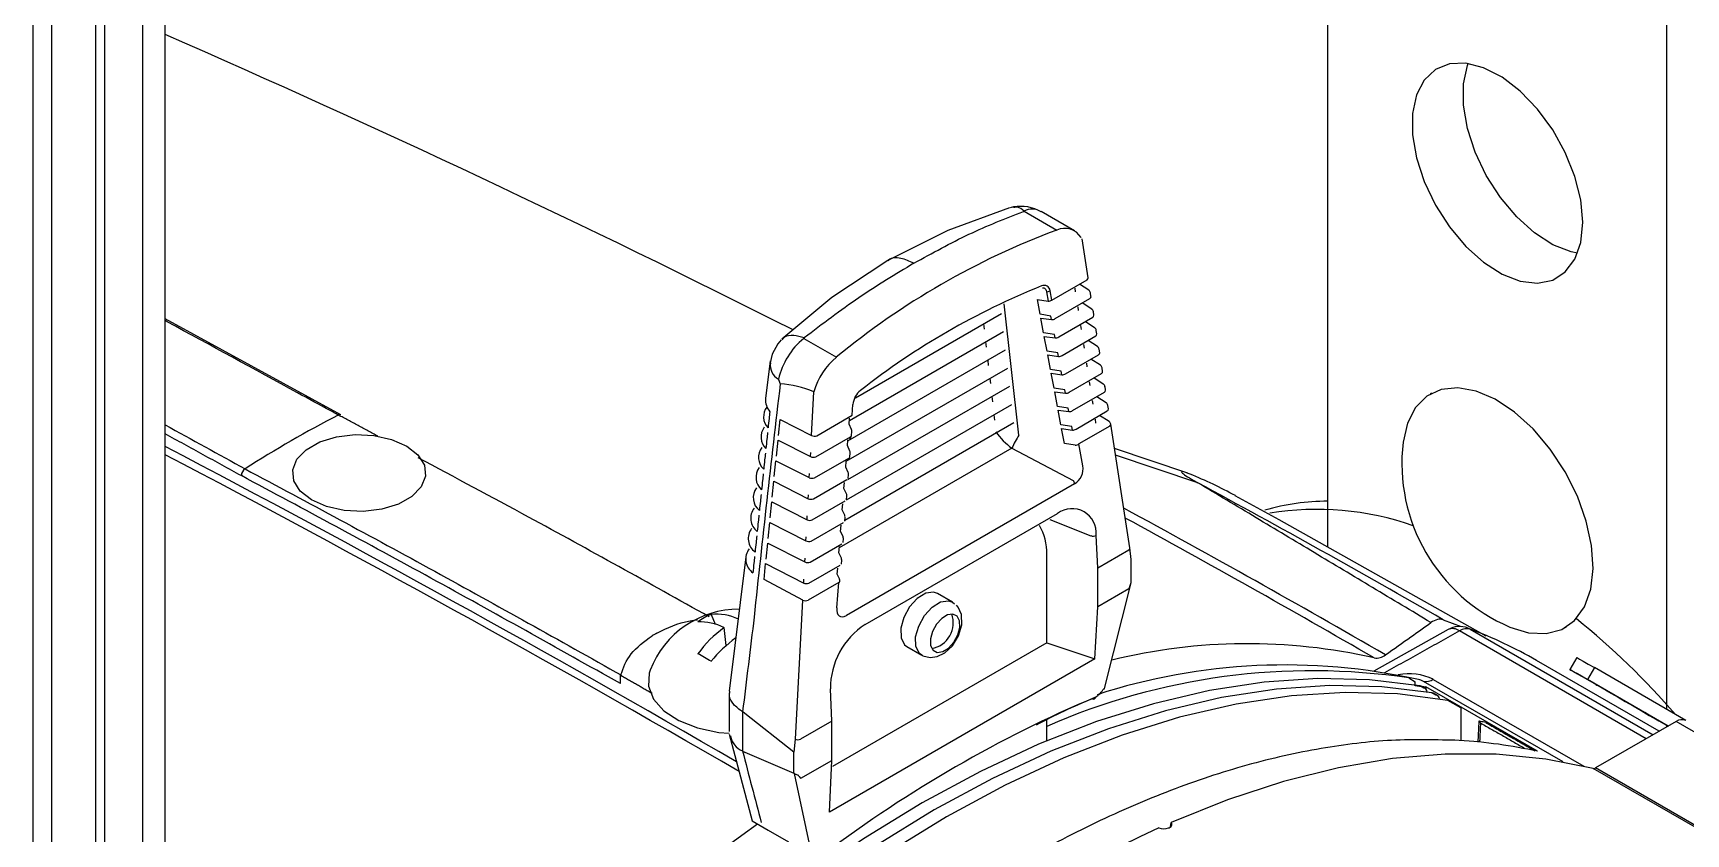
# Model space of a CAD drawing. Header units: inches. Extents: x 1 to 63.1, y 0.7 to 40.3.
# Drawn here: x 19.962 to 22.603, y 35.853 to 37.133 of the extents above; entities that cross this region are included whole.
import ezdxf

# ---------------------------------------------------------------- set-up
doc = ezdxf.new("R2010")
doc.units = ezdxf.units.IN
doc.header["$MEASUREMENT"] = 0
doc.layers.add('OBJECT', color=7, linetype='Continuous')

msp = doc.modelspace()

# ---------------------------------------------------------------- linework, layer by layer
at = {"layer": 'OBJECT'}
for p, q in [((22.0312, 36.3117, 1.1656), (22.0312, 39.7807, 1.1656)), ((22.5725, 36.0523, 1.1656), (22.5725, 39.4682, 1.1656)), ((20.0628, 34.845, 1.1656), (20.0628, 38.3525, 1.1656)), ((20.0765, 38.3504, 1.1656), (20.0765, 34.8429, 1.1656)), ((20.1734, 34.8337, 1.1656), (20.1734, 38.3218, 1.1656)), ((20.1378, 34.8132, 1.1656), (20.1378, 38.3147, 1.1656)), ((19.9923, 34.7292, 1.1656), (19.9923, 38.2125, 1.1656)), ((19.9624, 34.7119, 1.1656), (19.9624, 38.2086, 1.1656)), ((21.5286, 36.8553, 1.1656), (21.5233, 36.8541, 1.1656)), ((21.5458, 36.8485, 1.1656), (21.598, 36.8184, 1.1656)), ((21.626, 36.8172, 1.1656), (21.573, 36.8478, 1.1656)), ((21.648, 36.7421, 1.1656), (21.6384, 36.8041, 1.1656)), ((21.59, 36.7064, 1.1656), (21.6463, 36.7389, 1.1656)), ((21.649, 36.7221, 1.1656), (21.6341, 36.7319, 1.1656)), ((21.567, 36.7072, 1.1656), (21.5841, 36.7047, 1.1656)), ((21.5714, 36.6837, 1.1656), (21.567, 36.7072, 1.1656)), ((21.5813, 36.7197, 1.1656), (21.5841, 36.7047, 1.1656)), ((21.59, 36.7064, 1.1656), (21.5872, 36.7214, 1.1656)), ((21.5955, 36.677, 1.1656), (21.6509, 36.709, 1.1656)), ((21.6281, 36.7197, 1.1656), (21.6272, 36.7256, 1.1656)), ((21.6526, 36.7122, 1.1656), (21.6518, 36.7179, 1.1656)), ((21.2764, 36.5505, 1.1656), (21.5096, 36.6852, 1.1656)), ((21.5374, 36.4907, 1.1656), (21.5137, 36.7002, 1.1656)), ((21.5886, 36.681, 1.1656), (21.5714, 36.6837, 1.1656)), ((21.5896, 36.6753, 1.1656), (21.5886, 36.681, 1.1656)), ((21.601, 36.6476, 1.1656), (21.6556, 36.679, 1.1656)), ((21.6328, 36.6897, 1.1656), (21.6319, 36.6956, 1.1656)), ((21.6537, 36.6921, 1.1656), (21.6387, 36.7019, 1.1656)), ((21.6573, 36.6822, 1.1656), (21.6564, 36.688, 1.1656)), ((21.2666, 36.5139, 1.1656), (21.5129, 36.6561, 1.1656)), ((21.481, 36.6686, 1.1656), (21.4819, 36.6602, 1.1656)), ((21.5725, 36.6778, 1.1656), (21.5896, 36.6753, 1.1656)), ((21.5769, 36.6542, 1.1656), (21.5725, 36.6778, 1.1656)), ((21.5941, 36.6515, 1.1656), (21.5769, 36.6542, 1.1656)), ((21.6374, 36.6597, 1.1656), (21.6365, 36.6657, 1.1656)), ((21.6583, 36.6622, 1.1656), (21.6433, 36.672, 1.1656)), ((21.6619, 36.6523, 1.1656), (21.661, 36.658, 1.1656)), ((21.1577, 36.6431, 1.1656), (21.1524, 36.6367, 1.1656)), ((21.1936, 36.6452, 1.1656), (21.2458, 36.6151, 1.1656)), ((21.264, 36.4814, 1.1656), (21.5162, 36.627, 1.1656)), ((21.4843, 36.6396, 1.1656), (21.4852, 36.6311, 1.1656)), ((21.578, 36.6484, 1.1656), (21.5952, 36.6459, 1.1656)), ((21.5825, 36.6248, 1.1656), (21.578, 36.6484, 1.1656)), ((21.5952, 36.6459, 1.1656), (21.5941, 36.6515, 1.1656)), ((21.6066, 36.6181, 1.1656), (21.6602, 36.6491, 1.1656)), ((21.6421, 36.6298, 1.1656), (21.6411, 36.6357, 1.1656)), ((21.663, 36.6322, 1.1656), (21.6479, 36.642, 1.1656)), ((21.6666, 36.6223, 1.1656), (21.6657, 36.628, 1.1656)), ((21.1402, 36.6093, 1.1656), (21.1326, 36.5493, 1.1656)), ((21.4876, 36.6105, 1.1656), (21.4885, 36.602, 1.1656)), ((21.5996, 36.6221, 1.1656), (21.5825, 36.6248, 1.1656)), ((21.5836, 36.619, 1.1656), (21.6007, 36.6165, 1.1656)), ((21.588, 36.5953, 1.1656), (21.5836, 36.619, 1.1656)), ((21.6007, 36.6165, 1.1656), (21.5996, 36.6221, 1.1656)), ((21.6121, 36.5887, 1.1656), (21.6648, 36.6192, 1.1656)), ((21.6467, 36.5998, 1.1656), (21.6458, 36.6058, 1.1656)), ((21.6676, 36.6022, 1.1656), (21.6525, 36.612, 1.1656)), ((21.2615, 36.4489, 1.1656), (21.5195, 36.5979, 1.1656)), ((21.4909, 36.5814, 1.1656), (21.4918, 36.5729, 1.1656)), ((21.6052, 36.5926, 1.1656), (21.588, 36.5953, 1.1656)), ((21.5891, 36.5895, 1.1656), (21.6062, 36.587, 1.1656)), ((21.5936, 36.5659, 1.1656), (21.5891, 36.5895, 1.1656)), ((21.6062, 36.587, 1.1656), (21.6052, 36.5926, 1.1656)), ((21.6177, 36.5593, 1.1656), (21.6695, 36.5892, 1.1656)), ((21.6513, 36.5698, 1.1656), (21.6504, 36.5759, 1.1656)), ((21.6722, 36.5723, 1.1656), (21.6571, 36.5821, 1.1656)), ((21.6712, 36.5924, 1.1656), (21.6703, 36.598, 1.1656)), ((21.2063, 36.49, 1.1656), (21.21, 36.5599, 1.1656)), ((21.2641, 36.4195, 1.1656), (21.5228, 36.5688, 1.1656)), ((21.4942, 36.5523, 1.1656), (21.4951, 36.5438, 1.1656)), ((21.6107, 36.5632, 1.1656), (21.5936, 36.5659, 1.1656)), ((21.5946, 36.5601, 1.1656), (21.6118, 36.5576, 1.1656)), ((21.5991, 36.5364, 1.1656), (21.5946, 36.5601, 1.1656)), ((21.6118, 36.5576, 1.1656), (21.6107, 36.5632, 1.1656)), ((21.6232, 36.5299, 1.1656), (21.6741, 36.5593, 1.1656)), ((21.6769, 36.5423, 1.1656), (21.6618, 36.5521, 1.1656)), ((21.6758, 36.5624, 1.1656), (21.675, 36.5681, 1.1656)), ((22.1968, 36.5577, 1.1656), (22.1946, 36.5565, 1.1656)), ((21.2146, 36.4897, 1.1656), (21.2709, 36.5223, 1.1656)), ((21.2619, 36.3872, 1.1656), (21.5261, 36.5397, 1.1656)), ((21.2709, 36.5223, 1.1656), (21.2723, 36.5397, 1.1656)), ((21.4975, 36.5232, 1.1656), (21.4984, 36.5147, 1.1656)), ((21.6163, 36.5337, 1.1656), (21.5991, 36.5364, 1.1656)), ((21.6002, 36.5307, 1.1656), (21.6173, 36.5282, 1.1656)), ((21.6046, 36.507, 1.1656), (21.6002, 36.5307, 1.1656)), ((21.6173, 36.5282, 1.1656), (21.6163, 36.5337, 1.1656)), ((21.6287, 36.5004, 1.1656), (21.6787, 36.5293, 1.1656)), ((21.656, 36.5399, 1.1656), (21.655, 36.5459, 1.1656)), ((21.6815, 36.5123, 1.1656), (21.6664, 36.5222, 1.1656)), ((21.6805, 36.5325, 1.1656), (21.6796, 36.5381, 1.1656)), ((21.1533, 36.4901, 1.1656), (21.1559, 36.5156, 1.1656)), ((21.1559, 36.5156, 1.1656), (21.2063, 36.49, 1.1656)), ((21.2593, 36.3547, 1.1656), (21.5294, 36.5106, 1.1656)), ((21.2661, 36.508, 1.1656), (21.2669, 36.5176, 1.1656)), ((21.27, 36.4994, 1.1656), (21.2661, 36.5081, 1.1656)), ((21.27, 36.4898, 1.1656), (21.2705, 36.4964, 1.1656)), ((21.6218, 36.5043, 1.1656), (21.6046, 36.507, 1.1656)), ((21.6057, 36.5013, 1.1656), (21.6228, 36.4987, 1.1656)), ((21.6102, 36.4775, 1.1656), (21.6057, 36.5013, 1.1656)), ((21.6228, 36.4987, 1.1656), (21.6218, 36.5043, 1.1656)), ((21.6825, 36.5049, 1.1656), (21.6332, 36.4765, 1.1656)), ((21.6606, 36.5099, 1.1656), (21.6597, 36.5159, 1.1656)), ((21.7148, 36.3106, 1.1656), (21.6842, 36.5081, 1.1656)), ((21.15, 36.4572, 1.1656), (21.1526, 36.4827, 1.1656)), ((21.1526, 36.4827, 1.1656), (21.2044, 36.4563, 1.1656)), ((21.2128, 36.4561, 1.1656), (21.2682, 36.4881, 1.1656)), ((21.5263, 36.4696, 1.1656), (21.2505, 36.3105, 1.1656)), ((21.2634, 36.4738, 1.1656), (21.2642, 36.4834, 1.1656)), ((21.2673, 36.4652, 1.1656), (21.2634, 36.4739, 1.1656)), ((21.5263, 36.4696, 1.1656), (21.6242, 36.4182, 1.1656)), ((21.6273, 36.4748, 1.1656), (21.6102, 36.4775, 1.1656)), ((21.6398, 36.4417, 1.1656), (21.6332, 36.4765, 1.1656)), ((21.8074, 36.4297, 1.1656), (21.6903, 36.4691, 1.1656)), ((21.1467, 36.4243, 1.1656), (21.1493, 36.4498, 1.1656)), ((21.1493, 36.4498, 1.1656), (21.2026, 36.4227, 1.1656)), ((21.2044, 36.4563, 1.1656), (21.2048, 36.4628, 1.1656)), ((21.211, 36.4224, 1.1656), (21.2655, 36.4539, 1.1656)), ((21.2607, 36.4396, 1.1656), (21.2615, 36.4492, 1.1656)), ((21.2673, 36.4556, 1.1656), (21.2678, 36.4622, 1.1656)), ((21.8231, 36.4146, 1.1656), (21.6919, 36.4585, 1.1656)), ((21.1434, 36.3914, 1.1656), (21.146, 36.4169, 1.1656)), ((21.146, 36.4169, 1.1656), (21.2008, 36.389, 1.1656)), ((21.2026, 36.4227, 1.1656), (21.203, 36.4291, 1.1656)), ((21.2092, 36.3888, 1.1656), (21.2628, 36.4197, 1.1656)), ((21.258, 36.4054, 1.1656), (21.2588, 36.415, 1.1656)), ((21.2646, 36.431, 1.1656), (21.2607, 36.4397, 1.1656)), ((21.2646, 36.4215, 1.1656), (21.2651, 36.428, 1.1656)), ((21.2008, 36.389, 1.1656), (21.2012, 36.3954, 1.1656)), ((21.2619, 36.3968, 1.1656), (21.258, 36.4055, 1.1656)), ((21.6264, 36.4129, 1.1656), (21.2618, 36.2025, 1.1656)), ((21.2619, 36.3873, 1.1656), (21.2624, 36.3938, 1.1656)), ((21.1402, 36.3585, 1.1656), (21.1427, 36.384, 1.1656)), ((21.1427, 36.384, 1.1656), (21.199, 36.3553, 1.1656)), ((21.2074, 36.3551, 1.1656), (21.2601, 36.3855, 1.1656)), ((21.2553, 36.3711, 1.1656), (21.2561, 36.3809, 1.1656)), ((21.2592, 36.3626, 1.1656), (21.2553, 36.3713, 1.1656)), ((21.2918, 36.1879, 1.1656), (21.5992, 36.3654, 1.1656)), ((21.1369, 36.3256, 1.1656), (21.1394, 36.3511, 1.1656)), ((21.1394, 36.3511, 1.1656), (21.1972, 36.3217, 1.1656)), ((21.199, 36.3553, 1.1656), (21.1994, 36.3617, 1.1656)), ((21.2056, 36.3214, 1.1656), (21.2574, 36.3513, 1.1656)), ((21.2526, 36.3369, 1.1656), (21.2534, 36.3467, 1.1656)), ((21.2565, 36.3283, 1.1656), (21.2526, 36.3371, 1.1656)), ((21.2592, 36.3531, 1.1656), (21.2597, 36.3596, 1.1656)), ((21.5866, 36.3558, 1.1656), (21.6525, 36.33, 1.1656)), ((21.1336, 36.2927, 1.1656), (21.1361, 36.3182, 1.1656)), ((21.1361, 36.3182, 1.1656), (21.1954, 36.288, 1.1656)), ((21.1972, 36.3217, 1.1656), (21.1976, 36.328, 1.1656)), ((21.2038, 36.2878, 1.1656), (21.2547, 36.3172, 1.1656)), ((21.2499, 36.3027, 1.1656), (21.2507, 36.3125, 1.1656)), ((21.2565, 36.3189, 1.1656), (21.257, 36.3253, 1.1656)), ((21.6633, 36.2787, 1.1656), (21.6608, 36.3304, 1.1656)), ((21.7169, 36.292, 1.1656), (21.7148, 36.3105, 1.1656)), ((21.1013, 36.2962, 1.1656), (21.0748, 36.0815, 1.1656)), ((21.1303, 36.2598, 1.1656), (21.1328, 36.2853, 1.1656)), ((21.1328, 36.2853, 1.1656), (21.1936, 36.2543, 1.1656)), ((21.1954, 36.288, 1.1656), (21.1958, 36.2943, 1.1656)), ((21.202, 36.2541, 1.1656), (21.252, 36.283, 1.1656)), ((21.2538, 36.2941, 1.1656), (21.2499, 36.3028, 1.1656)), ((21.2538, 36.2847, 1.1656), (21.2543, 36.2911, 1.1656)), ((21.5819, 36.1587, 1.1656), (21.5819, 36.3004, 1.1656)), ((21.6633, 36.2787, 1.1656), (21.7131, 36.3074, 1.1656)), ((21.7131, 36.3074, 1.1656), (21.7131, 36.3074, 1.1656)), ((21.7169, 36.2566, 1.1656), (21.7169, 36.2917, 1.1656)), ((21.1922, 36.227, 1.1656), (21.1303, 36.2598, 1.1656)), ((21.1936, 36.2543, 1.1656), (21.194, 36.2606, 1.1656)), ((21.2472, 36.2685, 1.1656), (21.248, 36.2783, 1.1656)), ((21.2511, 36.2599, 1.1656), (21.2472, 36.2686, 1.1656)), ((21.6633, 36.2162, 1.1656), (21.6633, 36.2787, 1.1656)), ((21.2498, 36.2552, 1.1656), (21.2006, 36.2267, 1.1656)), ((21.2466, 36.2148, 1.1656), (21.2498, 36.2552, 1.1656)), ((21.4312, 36.224, 1.1656), (21.4074, 36.2377, 1.1656)), ((21.7129, 36.2448, 1.1656), (21.6633, 36.2162, 1.1656)), ((21.6744, 36.0858, 1.1656), (21.7167, 36.2549, 1.1656)), ((21.0456, 36.2042, 1.1656), (21.0522, 36.1886, 1.1656)), ((21.1803, 36.005, 1.1656), (21.1922, 36.227, 1.1656)), ((21.4312, 36.224, 1.1656), (21.4348, 36.2211, 1.1656)), ((21.6589, 36.1331, 1.1656), (21.6633, 36.2162, 1.1656)), ((21.07, 36.1544, 1.1656), (21.0663, 36.1832, 1.1656)), ((22.2232, 36.1798, 1.1656), (22.1043, 36.1136, 1.1656)), ((22.215, 36.1957, 1.1656), (22.2442, 36.1847, 1.1656)), ((22.5398, 36.0056, 1.1656), (22.2415, 36.1778, 1.1656)), ((22.2586, 36.1806, 1.1656), (22.2549, 36.1823, 1.1656)), ((22.2586, 36.1806, 1.1656), (22.5508, 36.0119, 1.1656)), ((22.4102, 36.1831, 1.1656), (22.4123, 36.1844, 1.1656)), ((21.5819, 36.1587, 1.1656), (21.2397, 35.9611, 1.1656)), ((21.3584, 36.1529, 1.1656), (21.3822, 36.1391, 1.1656)), ((21.5819, 36.1587, 1.1656), (21.6589, 36.1331, 1.1656)), ((21.6589, 36.1331, 1.1656), (21.2348, 35.8883, 1.1656)), ((22.5602, 36.0174, 1.1656), (22.3641, 36.1306, 1.1656)), ((22.4288, 36.1353, 1.1656), (22.4177, 36.1162, 1.1656)), ((22.1603, 36.1027, 1.1656), (22.1707, 36.0967, 1.1656)), ((22.1994, 36.1004, 1.1656), (22.4398, 35.9617, 1.1656)), ((22.4452, 36.1003, 1.1656), (22.4299, 36.1092, 1.1656)), ((22.4568, 36.1191, 1.1656), (22.4457, 36.1, 1.1656)), ((22.5746, 36.0256, 1.1656), (22.4457, 36.1, 1.1656)), ((22.6027, 36.0349, 1.1656), (22.4568, 36.1191, 1.1656)), ((21.0746, 36.0786, 1.1656), (21.0746, 36.0171, 1.1656)), ((21.2385, 36.0334, 1.1656), (21.2364, 36.0854, 1.1656)), ((22.1707, 36.0914, 1.1656), (22.1707, 36.0967, 1.1656)), ((22.1842, 36.0865, 1.1656), (22.1778, 36.0903, 1.1656)), ((22.1864, 36.0858, 1.1656), (22.1799, 36.0895, 1.1656)), ((22.4067, 35.9685, 1.1656), (22.1838, 36.0972, 1.1656)), ((22.3657, 35.9854, 1.1656), (22.1875, 36.0883, 1.1656)), ((22.2037, 36.0753, 1.1656), (22.1972, 36.079, 1.1656)), ((22.2058, 36.0746, 1.1656), (22.1993, 36.0783, 1.1656)), ((22.4758, 36.0826, 1.1656), (22.459, 36.0924, 1.1656)), ((22.459, 36.0924, 1.1656), (22.459, 36.0924, 1.1656)), ((21.096, 36.0485, 1.1656), (21.0961, 36.0484, 1.1656)), ((21.0984, 36.0471, 1.1656), (21.0961, 36.0484, 1.1656)), ((21.0961, 36.0484, 1.1656), (21.0961, 35.9859, 1.1656)), ((21.1781, 35.9841, 1.1656), (21.0998, 36.0461, 1.1656)), ((22.2434, 36.0548, 1.1656), (22.2226, 36.0668, 1.1656)), ((22.2434, 36.0548, 1.1656), (22.2434, 36.0028, 1.1656)), ((21.2385, 36.0334, 1.1656), (21.1887, 36.0047, 1.1656)), ((21.2385, 35.9709, 1.1656), (21.2385, 36.0334, 1.1656)), ((21.5819, 36.0021, 1.1656), (21.5819, 36.0358, 1.1656)), ((22.2721, 36.0331, 1.1656), (22.2706, 36.0002, 1.1656)), ((22.5875, 36.0331, 1.1656), (22.4588, 35.9588, 1.1656)), ((22.5746, 36.0256, 1.1656), (22.5574, 36.0355, 1.1656)), ((22.5746, 36.0256, 1.1656), (22.5682, 36.0293, 1.1656)), ((22.5725, 36.0244, 1.1656), (22.5725, 36.0268, 1.1656)), ((22.8386, 35.8881, 1.1656), (22.5875, 36.0331, 1.1656)), ((21.1782, 35.9841, 1.1656), (21.1803, 36.005, 1.1656)), ((21.1887, 36.0047, 1.1656), (21.1887, 36.0047, 1.1656)), ((21.0961, 35.9859, 1.1656), (21.0959, 35.986, 1.1656)), ((21.0961, 35.9859, 1.1656), (21.0984, 35.9846, 1.1656)), ((21.0987, 35.9844, 1.1656), (21.0984, 35.9846, 1.1656)), ((21.0998, 35.9839, 1.1656), (21.0994, 35.984, 1.1656)), ((21.0998, 35.9839, 1.1656), (21.1781, 35.9503, 1.1656)), ((21.1781, 35.9841, 1.1656), (21.1782, 35.9841, 1.1656)), ((21.1781, 35.9503, 1.1656), (21.1781, 35.9841, 1.1656)), ((21.1889, 35.9423, 1.1656), (21.2385, 35.9709, 1.1656)), ((21.2348, 35.8883, 1.1656), (21.2385, 35.9709, 1.1656)), ((21.2063, 35.8229, 1.1656), (21.1787, 35.9499, 1.1656)), ((22.7061, 35.813, 1.1656), (22.455, 35.958, 1.1656)), ((22.7099, 35.8138, 1.1656), (22.4588, 35.9588, 1.1656)), ((21.7798, 35.8648, 1.1656), (21.7805, 35.8718, 1.1656)), ((21.1366, 35.8596, 1.1656), (21.1693, 35.8408, 1.1656))]:
    msp.add_line(p, q, dxfattribs=at)
at = {"layer": 'OBJECT', "elevation": 1.1656, "flags": 128}
for points in [[(22.4383, 36.8307), (22.4351, 36.8664), (22.4257, 36.9041), (22.4104, 36.9421), (22.3902, 36.9785), (22.3658, 37.0117), (22.3384, 37.0402), (22.3093, 37.0625), (22.2798, 37.0776), (22.2514, 37.0849), (22.2253, 37.084), (22.2028, 37.0749), (22.185, 37.0581), (22.1726, 37.0344), (22.1663, 37.0048), (22.1663, 36.9707), (22.1726, 36.9338), (22.185, 36.8957), (22.2028, 36.8583), (22.2253, 36.8233), (22.2514, 36.7923), (22.2798, 36.7668), (22.3093, 36.7479), (22.3384, 36.7366), (22.3658, 36.7334), (22.3902, 36.7385), (22.4104, 36.7515), (22.4257, 36.7719), (22.4351, 36.7987), (22.4383, 36.8307)], [(22.43, 36.7815), (22.4198, 36.7836), (22.3907, 36.7949), (22.3612, 36.8138), (22.3328, 36.8393), (22.3067, 36.8703), (22.2842, 36.9053), (22.2664, 36.9427), (22.254, 36.9808), (22.2477, 37.0177), (22.2477, 37.0518), (22.254, 37.0814), (22.2551, 37.0844)], [(21.5223, 36.8538), (21.4238, 36.8176), (21.3282, 36.7695)], [(21.3282, 36.7695), (21.2388, 36.7108), (21.1585, 36.6438)], [(20.4543, 36.5231), (20.1734, 36.6763)], [(21.1522, 36.6365), (21.1432, 36.6198), (21.1398, 36.6061)], [(22.4102, 36.432), (22.3863, 36.4683), (22.3589, 36.5006), (22.3293, 36.5275), (22.2985, 36.548), (22.268, 36.5611), (22.2388, 36.5664), (22.2122, 36.5637), (22.1893, 36.5531), (22.1711, 36.5349), (22.1582, 36.51), (22.1512, 36.4795)], [(20.5876, 36.4425), (20.5894, 36.425), (20.5827, 36.408), (20.5678, 36.3927), (20.5462, 36.3805), (20.5194, 36.3723), (20.4898, 36.3687), (20.4596, 36.3702), (20.4313, 36.3765), (20.4072, 36.3871), (20.3893, 36.4012), (20.379, 36.4177), (20.3772, 36.4351), (20.384, 36.4522), (20.3988, 36.4674), (20.4204, 36.4797), (20.4472, 36.4879), (20.4769, 36.4914), (20.5071, 36.49), (20.5353, 36.4837), (20.5594, 36.4731), (20.5773, 36.459), (20.5876, 36.4425)], [(22.3218, 36.184), (22.3517, 36.1748), (22.3797, 36.1735), (22.4046, 36.1802), (22.4253, 36.1947), (22.4409, 36.2164), (22.4509, 36.2443), (22.4548, 36.2774), (22.4524, 36.3142), (22.4439, 36.3534), (22.4297, 36.3932), (22.4102, 36.432)], [(22.2841, 36.1694), (21.9534, 36.3555), (21.8829, 36.3934)], [(21.4074, 36.2377), (21.4011, 36.2398), (21.3885, 36.238), (21.375, 36.2296), (21.3627, 36.2161), (21.3535, 36.1993), (21.3487, 36.182), (21.3492, 36.1667), (21.3548, 36.1557), (21.3584, 36.1529)], [(21.3821, 36.1392), (21.3786, 36.1419), (21.373, 36.1529), (21.3725, 36.1682), (21.3773, 36.1856), (21.3865, 36.2023), (21.3988, 36.2159), (21.4123, 36.2242), (21.425, 36.2261), (21.4312, 36.224)], [(21.3822, 36.1396), (21.384, 36.1382), (21.3956, 36.1352), (21.407, 36.1367), (21.419, 36.1426), (21.4314, 36.154), (21.4412, 36.17), (21.4463, 36.1877), (21.4456, 36.2039), (21.4402, 36.2158), (21.4375, 36.2191)], [(21.4002, 36.1469), (21.407, 36.1435), (21.4157, 36.1448), (21.425, 36.1505), (21.4334, 36.1598), (21.4398, 36.1713), (21.443, 36.1833), (21.4427, 36.1938), (21.4389, 36.2014), (21.4321, 36.2048), (21.4234, 36.2035), (21.4141, 36.1978), (21.4056, 36.1884), (21.3993, 36.1769), (21.396, 36.165), (21.3963, 36.1545), (21.4002, 36.1469)], [(22.4288, 36.1353), (22.4297, 36.1347), (22.4331, 36.1327), (22.439, 36.1294), (22.4469, 36.1248), (22.4568, 36.1191)], [(22.1778, 36.0903), (22.0978, 36.0999), (22.015, 36.1018), (21.9295, 36.096), (21.8418, 36.0825), (21.7523, 36.0614), (21.6612, 36.0328), (21.569, 35.9967), (21.476, 35.9533), (21.3827, 35.9029), (21.2893, 35.8456), (21.1964, 35.7816), (21.1042, 35.7112), (21.0131, 35.6347), (20.9235, 35.5524), (20.8358, 35.4646), (20.7504, 35.3718), (20.6675, 35.2742), (20.5876, 35.1723)], [(20.9484, 36.1151), (20.9468, 36.1102), (20.9456, 36.0893), (20.9535, 36.0689), (20.97, 36.0503), (20.9939, 36.0346), (21.0239, 36.0228), (21.058, 36.0157), (21.0748, 36.0142)], [(22.4457, 36.1), (22.4359, 36.1057), (22.4279, 36.1103), (22.4221, 36.1136), (22.4187, 36.1156), (22.4178, 36.1162), (22.4194, 36.1152), (22.4235, 36.1129), (22.4299, 36.1092)], [(22.459, 36.0924), (22.4608, 36.0913), (22.4614, 36.091), (22.4608, 36.0913), (22.4591, 36.0923), (22.4564, 36.0939), (22.4529, 36.0959), (22.4491, 36.0981), (22.4452, 36.1003)], [(22.1972, 36.079), (22.1173, 36.0886), (22.0344, 36.0906), (21.949, 36.0848), (21.8613, 36.0713), (21.7717, 36.0502), (21.6807, 36.0215), (21.5884, 35.9855), (21.4955, 35.9421), (21.4021, 35.8917), (21.3088, 35.8343), (21.2158, 35.7704), (21.1236, 35.7), (21.0325, 35.6235), (20.943, 35.5412), (20.8553, 35.4534), (20.7698, 35.3605), (20.687, 35.2629), (20.607, 35.161)], [(22.2226, 36.0668), (22.1422, 36.077), (22.0588, 36.0794), (21.9728, 36.074), (21.8844, 36.0608), (21.7942, 36.0398), (21.7024, 36.0111), (21.6094, 35.9749), (21.5157, 35.9313), (21.4216, 35.8805), (21.3274, 35.8226), (21.2337, 35.758), (21.1407, 35.6869), (21.0489, 35.6096), (20.9587, 35.5263), (20.8704, 35.4376), (20.7843, 35.3437), (20.7009, 35.245), (20.6205, 35.1419)], [(22.1778, 36.0903), (22.1791, 36.0899), (22.1799, 36.0895)], [(22.1972, 36.079), (22.1985, 36.0787), (22.1993, 36.0783)], [(22.4758, 36.0826), (22.4843, 36.0777), (22.4946, 36.0718), (22.5062, 36.0651), (22.5187, 36.0579), (22.5317, 36.0504), (22.5446, 36.0429), (22.5569, 36.0358), (22.5682, 36.0293)], [(22.5574, 36.0355), (22.5441, 36.0432), (22.5372, 36.0472), (22.5377, 36.0469), (22.5456, 36.0424), (22.5596, 36.0343), (22.5746, 36.0256)], [(21.0747, 36.013), (21.0837, 35.9785), (21.1111, 35.8744), (21.1366, 35.8596)], [(22.455, 35.958), (22.3791, 35.973), (22.3001, 35.9807), (22.2185, 35.9809), (22.1344, 35.9737), (22.0482, 35.9592), (21.9602, 35.9372), (21.8709, 35.9081), (21.7805, 35.8718)]]:
    msp.add_lwpolyline(points, dxfattribs=at)
at = {"layer": 'OBJECT'}
for centre, radius, start, end in [((12.1189, 18.706, 1.1656), 20.1084, 63.22805, 66.38709), ((21.5401, 36.7879, 1.1656), 0.0683, 61.1274, 99.4744), ((21.5584, 36.8261, 1.1656), 0.0258, 55.7798, 119.3091), ((22.0284, 35.6661, 1.1656), 1.2301, 110.4825, 129.5121), ((21.6105, 36.7904, 1.1656), 0.0307, 31.4058, 114.0947), ((21.6446, 36.7419, 1.1656), 0.00339, 299.2467, 3.571), ((22.0162, 35.6285, 1.1656), 1.1862, 111.9078, 128.0868), ((21.5779, 36.7207, 1.1656), 0.00929, 4.2665, 117.2692), ((21.5818, 36.7288, 1.1656), 0.00911, 266.4451, 305.6867), ((21.5847, 36.7138, 1.1656), 0.00911, 266.4451, 305.6867), ((21.6457, 36.717, 1.1656), 0.00612, 8.8019, 56.9399), ((21.6492, 36.712, 1.1656), 0.00348, 300.1444, 2.6733), ((21.6503, 36.687, 1.1656), 0.00612, 8.8019, 56.9399), ((21.6538, 36.682, 1.1656), 0.00348, 300.1444, 2.6733), ((21.5902, 36.6844, 1.1656), 0.00911, 266.4451, 305.6867), ((21.655, 36.657, 1.1656), 0.00612, 8.8019, 56.9399), ((21.2698, 36.5529, 1.1656), 0.1197, 129.5221, 166.8934), ((21.5957, 36.655, 1.1656), 0.00911, 266.4451, 305.6867), ((21.6584, 36.6521, 1.1656), 0.00348, 300.1444, 2.6733), ((21.6596, 36.6271, 1.1656), 0.00612, 8.8019, 56.9399), ((21.1658, 36.6023, 1.1656), 0.0256, 171.661, 240.5345), ((21.3186, 36.5283, 1.1656), 0.1133, 129.9872, 163.7759), ((21.6013, 36.6255, 1.1656), 0.00911, 266.4451, 305.6867), ((21.6631, 36.6222, 1.1656), 0.00348, 300.1444, 2.6733), ((21.6643, 36.5971, 1.1656), 0.00612, 8.8019, 56.9399), ((21.6068, 36.5961, 1.1656), 0.00911, 266.4451, 305.6867), ((21.6677, 36.5922, 1.1656), 0.00348, 300.1444, 2.6733), ((51.52, 32.987, 1.1656), 30.5749, 173.26517, 173.96804), ((21.161, 36.5464, 1.1656), 0.0283, 174.1657, 220.4454), ((21.1465, 36.4115, 1.1656), 0.1614, 66.8899, 86.582), ((21.3044, 36.5367, 1.1656), 0.0323, 128.1651, 174.7567), ((21.6123, 36.5667, 1.1656), 0.00911, 266.4451, 305.6867), ((21.6689, 36.5671, 1.1656), 0.00612, 8.8019, 56.9399), ((21.6724, 36.5623, 1.1656), 0.00348, 300.1444, 2.6733), ((21.3471, 34.797, 1.1656), 1.945, 117.4627, 122.5319), ((20.4525, 36.519, 1.1656), 0.00452, 65.9613, 121.9175), ((20.4525, 36.5191, 1.1656), 0.00448, 65.5588, 122.1766), ((21.1549, 36.5201, 1.1656), 0.0254, 142.4051, 224.2002), ((21.6179, 36.5373, 1.1656), 0.00911, 266.4451, 305.6867), ((21.6735, 36.5372, 1.1656), 0.00612, 8.8019, 56.9399), ((21.677, 36.5323, 1.1656), 0.00348, 300.1444, 2.6733), ((21.1513, 36.4877, 1.1656), 0.0259, 143.1272, 225.4455), ((21.2644, 36.4969, 1.1656), 0.00612, 355.4803, 24.3071), ((21.6086, 36.5763, 1.1656), 0.1348, 216.7037, 232.3361), ((21.6234, 36.5078, 1.1656), 0.00911, 266.4451, 305.6867), ((21.6782, 36.5072, 1.1656), 0.00612, 8.8019, 56.9399), ((21.6808, 36.508, 1.1656), 0.00348, 300.1444, 2.6733), ((8.7717, 14.7458, 1.1656), 24.5369, 59.87557, 62.31061), ((21.1479, 36.4554, 1.1656), 0.0265, 143.6701, 226.5855), ((21.2107, 36.5004, 1.1656), 0.0113, 246.6285, 290.195), ((21.2639, 36.4903, 1.1656), 0.00612, 299.9973, 355.4803), ((21.6706, 36.4065, 1.1656), 0.1575, 147.6905, 156.3546), ((21.6279, 36.4839, 1.1656), 0.00911, 266.4451, 305.6867), ((22.4342, 36.4458, 1.1656), 0.2849, 173.2215, 246.7731), ((8.8842, 14.9314, 1.1656), 24.3085, 59.85862, 62.32758), ((21.2089, 36.4667, 1.1656), 0.0113, 246.6285, 290.195), ((21.2612, 36.4561, 1.1656), 0.00612, 299.9973, 355.4803), ((21.2617, 36.4627, 1.1656), 0.00612, 355.4803, 24.3071), ((21.6119, 36.4371, 1.1656), 0.0282, 300.8355, 9.3813), ((20.3091, 36.4254, 1.1656), 0.0139, 124.6317, 177.8083), ((20.299, 36.4329, 1.1656), 0.008, 241.2234, 241.9766), ((20.309, 36.4255, 1.1656), 0.0138, 124.7847, 178.6208), ((21.1445, 36.4231, 1.1656), 0.0271, 144.2308, 227.6665), ((21.2071, 36.433, 1.1656), 0.0113, 246.6285, 290.195), ((21.259, 36.4285, 1.1656), 0.00612, 0, 24.3071), ((21.6169, 36.4121, 1.1656), 0.00957, 4.68, 39.5499), ((21.5399, 35.7644, 1.1656), 0.7171, 61.3903, 67.8024), ((21.1393, 36.3905, 1.1656), 0.0263, 142.3323, 231.1328), ((21.2053, 36.3994, 1.1656), 0.0113, 246.6285, 290.195), ((21.2563, 36.3943, 1.1656), 0.00612, 0, 24.3071), ((13.8171, 21.619, 1.1656), 16.8228, 60.05306, 61.5819), ((21.1354, 36.3579, 1.1656), 0.0264, 142.3687, 232.6007), ((21.2536, 36.36, 1.1656), 0.00612, 0, 24.3071), ((21.6224, 36.3346, 1.1656), 0.0386, 353.8084, 127.0487), ((13.2181, 20.7424, 1.1656), 17.7868, 59.95684, 61.50091), ((22.0303, 36.0285, 1.1656), 0.3565, 89.8479, 106.2804), ((22.014, 35.9102, 1.1656), 0.4618, 70.6024, 99.4485), ((21.1315, 36.3253, 1.1656), 0.0265, 142.4368, 234.0134), ((21.2035, 36.3657, 1.1656), 0.0113, 246.6285, 290.195), ((21.4996, 36.304, 1.1656), 0.0823, 357.465, 30.9097), ((12.8964, 20.223, 1.1656), 18.3842, 59.94023, 61.36202), ((21.2017, 36.332, 1.1656), 0.0113, 246.6285, 290.195), ((21.2509, 36.3258, 1.1656), 0.00612, 355.4803, 24.3071), ((21.6561, 36.3393, 1.1656), 0.00997, 248.7831, 297.8059), ((21.7114, 36.3104, 1.1656), 0.00343, 299.7138, 4.0794), ((21.1276, 36.2927, 1.1656), 0.0266, 142.5336, 235.3734), ((21.1999, 36.2984, 1.1656), 0.0113, 246.6285, 290.195), ((21.2482, 36.2916, 1.1656), 0.00612, 355.4803, 24.3071), ((21.2493, 36.2575, 1.1656), 0.00239, 283.0546, 345.9538), ((21.2455, 36.2574, 1.1656), 0.00612, 355.4803, 24.3071), ((21.6959, 36.2589, 1.1656), 0.0211, 335.7107, 353.775), ((21.1981, 36.2647, 1.1656), 0.0113, 246.6285, 290.195), ((21.6994, 36.2536, 1.1656), 0.0161, 326.7836, 347.944), ((21.0895, 36.0613, 1.1656), 0.151, 89.5002, 159.164), ((21.0851, 36.1114, 1.1656), 0.1009, 113.0748, 126.9198), ((21.0537, 36.1213, 1.1656), 0.0834, 64.606, 95.6229), ((21.1966, 36.2373, 1.1656), 0.0113, 246.6285, 290.195), ((21.3904, 36.191, 1.1656), 0.0422, 280.7391, 19.2663), ((21.0283, 36.1074, 1.1656), 0.0848, 63.4128, 92.5896), ((21.1796, 36.0282, 1.1656), 0.1919, 126.163, 143.8844), ((21.3578, 36.086, 1.1656), 0.1215, 122.9277, 180.2444), ((22.2415, 36.1468, 1.1656), 0.038, 69.267, 119.1597), ((22.2303, 36.1628, 1.1656), 0.0187, 53.4909, 112.8379), ((22.253, 36.161, 1.1656), 0.0204, 74.0155, 124.2946), ((22.0034, 35.5053, 1.1656), 0.7219, 60.0168, 69.2933), ((21.62, 35.2022, 1.1656), 1.2819, 41.0531, 50.9003), ((21.9423, 34.4624, 1.1656), 1.9742, 119.8667, 120.1279), ((21.2248, 35.9796, 1.1656), 0.2335, 126.7753, 140.1591), ((21.9028, 35.2431, 1.1656), 0.9142, 77.2155, 103.7366), ((20.6424, 35.4552, 1.1656), 0.7854, 59.1155, 60.8899), ((22.1085, 36.1572, 1.1656), 0.0229, 261.4685, 309.6881), ((22.0056, 35.0603, 1.1656), 1.0538, 81.5565, 113.7095), ((21.9631, 35.1473, 1.1656), 0.9761, 77.4269, 107.9506), ((22.1614, 36.023, 1.1656), 0.0863, 63.8397, 102.0161), ((22.1876, 36.1184, 1.1656), 0.0215, 259.8175, 303.4204), ((22.4634, 34.1812, 1.1656), 2.0545, 113.0283, 126.9663), ((21.6561, 36.0723, 1.1656), 0.00359, 296.3102, 354.7425), ((21.657, 36.0717, 1.1656), 0.00268, 307.4799, 5.788), ((21.6334, 36.1114, 1.1656), 0.0474, 303.7605, 326.823), ((22.1827, 36.0795, 1.1656), 0.00722, 6.2044, 77.801), ((22.2022, 36.0683, 1.1656), 0.00722, 6.2044, 77.801), ((22.019, 35.1716, 1.1656), 0.9687, 112.0732, 117.9337), ((21.6566, 36.0722, 1.1656), 0.00325, 240.3118, 290.4156), ((21.6554, 36.0748, 1.1656), 0.00612, 292.438, 302.4632), ((22.1164, 35.2989, 1.1656), 0.7512, 77.1577, 77.8354), ((22.5966, 36.0203, 1.1656), 0.0157, 65.686, 125.6182), ((21.1096, 36.0169, 1.1656), 0.0338, 191.6808, 246.094), ((21.1849, 36.015, 1.1656), 0.011, 244.9901, 289.9049), ((22.1938, 35.2088, 1.1656), 0.7954, 77.5123, 86.6088), ((21.1769, 35.9478, 1.1656), 0.00278, 49.1794, 65.4677), ((22.4559, 35.9631, 1.1656), 0.0052, 259.7882, 303.4446), ((22.8083, 33.499, 1.1656), 2.91, 125.4631, 145.1492), ((22.5704, 34.106, 1.1656), 1.9345, 114.7348, 125.2598), ((21.769, 35.8876, 1.1656), 0.0258, 251.9758, 286.8184)]:
    msp.add_arc(centre, radius, start, end, dxfattribs=at)
for centre, major_axis, ratio, start_param, end_param in [((21.2671, 36.2306, 1.1656), (0.0159, 0.0295), 0.443439, 2.35159, 3.763116), ((21.7785, 33.3986, 1.1656), (0.9732, 10.1324), 0.094708, 1.299793, 1.315305), ((21.1504, 36.5657, 1.1656), (0.0494, 0.5195), 0.104683, 3.093782, 3.106873), ((21.1504, 36.5661, 1.1656), (0.0467, 0.5216), 0.108827, 3.05725, 3.070339), ((22.0336, 35.3137, 1.1656), (-1.0836, 3.4466), 0.198355, 1.312586, 1.346277), ((21.1678, 36.0224, 1.1656), (-0.021, 0.0801), 0.060229, 2.857382, 3.158052)]:
    msp.add_ellipse(centre, major_axis=major_axis, ratio=ratio, start_param=start_param, end_param=end_param, dxfattribs=at)
for points, degree in [([(21.3697, 36.7654, 1.1656), (21.399, 36.7816, 1.1656), (21.4578, 36.8139, 1.1656), (21.5157, 36.8367, 1.1656), (21.5447, 36.8481, 1.1656)], 3), ([(21.5447, 36.8481, 1.1656), (21.5458, 36.8485, 1.1656)], 1), ([(21.6368, 36.8063, 1.1656), (21.6367, 36.8064, 1.1656)], 1), ([(21.3697, 36.7654, 1.1656), (21.3403, 36.7477, 1.1656), (21.2816, 36.7123, 1.1656), (21.2236, 36.6681, 1.1656), (21.1946, 36.646, 1.1656)], 3), ([(21.1946, 36.646, 1.1656), (21.1936, 36.6452, 1.1656)], 1), ([(21.1532, 36.58, 1.1656), (21.1561, 36.5726, 1.1656)], 1), ([(21.21, 36.5599, 1.1656), (21.2098, 36.5599, 1.1656)], 1), ([(20.5132, 36.489, 1.1656), (20.4501, 36.5228, 1.1656)], 1), ([(20.1734, 36.507, 1.1656), (20.216, 36.4836, 1.1656), (20.2586, 36.4602, 1.1656), (20.3011, 36.4368, 1.1656)], 3), ([(20.2951, 36.4259, 1.1656), (20.1734, 36.4927, 1.1656)], 1), ([(22.1957, 36.1911, 1.1656), (21.8231, 36.4146, 1.1656)], 1), ([(22.2415, 36.1778, 1.1656), (22.1216, 36.1108, 1.1656)], 1), ([(20.9008, 36.0936, 1.1656), (20.9012, 36.1071, 1.1656)], 1), ([(20.9012, 36.1071, 1.1656), (20.9515, 36.0783, 1.1656)], 1), ([(22.1693, 36.0909, 1.1656), (22.1875, 36.0883, 1.1656)], 1), ([(22.1875, 36.0883, 1.1656), (22.1875, 36.0845, 1.1656)], 1), ([(22.2749, 36.0308, 1.1656), (22.2734, 36, 1.1656)], 1), ([(22.2749, 36.0308, 1.1656), (22.3439, 35.9911, 1.1656)], 1), ([(22.2834, 36.0314, 1.1656), (22.3619, 35.9862, 1.1656)], 1), ([(21.0987, 35.9844, 1.1656), (21.0994, 35.984, 1.1656)], 1), ([(21.7764, 35.8629, 1.1656), (21.7778, 35.8634, 1.1656)], 1)]:
    msp.add_open_spline(points, degree=degree, dxfattribs=at)
for points, knots in [([(21.5458, 36.8485, 1.1656), (21.5422, 36.8514, 1.1656), (21.5364, 36.8562, 1.1656), (21.5309, 36.8548, 1.1656), (21.5288, 36.8542, 1.1656)], [0, 0, 0, 0, 0.612668, 1, 1, 1, 1]), ([(21.3697, 36.7654, 1.1656), (21.3627, 36.7685, 1.1656), (21.3481, 36.7748, 1.1656), (21.3334, 36.7746, 1.1656), (21.3287, 36.7695, 1.1656), (21.3284, 36.7692, 1.1656)], [0, 0, 0, 0, 0.465406, 0.966483, 1, 1, 1, 1]), ([(21.5752, 36.7261, 1.1656), (21.5753, 36.7262, 1.1656), (21.5765, 36.7264, 1.1656), (21.5785, 36.7255, 1.1656), (21.5807, 36.7234, 1.1656), (21.5811, 36.721, 1.1656), (21.5813, 36.7197, 1.1656)], [0, 0, 0, 0, 0.018701, 0.338132, 0.658067, 1, 1, 1, 1]), ([(20.4501, 36.5228, 1.1656), (20.4458, 36.5252, 1.1656), (20.4241, 36.537, 1.1656), (20.333, 36.5867, 1.1656), (20.2452, 36.6346, 1.1656), (20.1746, 36.673, 1.1656), (20.1734, 36.6737, 1.1656)], [0, 0, 0, 0, 0.0120258, 0.0601292, 0.2525428, 0.2557778, 0.2557778, 0.2557778, 0.2557778]), ([(21.1946, 36.646, 1.1656), (21.1889, 36.6477, 1.1656), (21.1769, 36.651, 1.1656), (21.1643, 36.6493, 1.1656), (21.1604, 36.6445, 1.1656), (21.1593, 36.6431, 1.1656)], [0, 0, 0, 0, 0.396583, 0.822208, 1, 1, 1, 1]), ([(21.1394, 36.528, 1.1656), (21.1391, 36.5245, 1.1656), (21.1381, 36.5159, 1.1656), (21.1372, 36.5074, 1.1656), (21.1367, 36.5024, 1.1656)], [0, 0, 0, 0, 0.412316, 1, 1, 1, 1]), ([(21.1359, 36.4949, 1.1656), (21.1355, 36.4914, 1.1656), (21.1346, 36.4828, 1.1656), (21.1337, 36.4743, 1.1656), (21.1332, 36.4693, 1.1656)], [0, 0, 0, 0, 0.412356, 1, 1, 1, 1]), ([(21.0425, 36.2004, 1.1656), (20.9464, 36.254, 1.1656), (20.7914, 36.3403, 1.1656), (20.6367, 36.4229, 1.1656), (20.5779, 36.4542, 1.1656)], [0, 0, 0, 0, 0.620584, 1, 1, 1, 1]), ([(21.1324, 36.4618, 1.1656), (21.132, 36.4583, 1.1656), (21.1311, 36.4497, 1.1656), (21.1302, 36.4412, 1.1656), (21.1297, 36.4362, 1.1656)], [0, 0, 0, 0, 0.412394, 1, 1, 1, 1]), ([(20.9008, 36.0936, 1.1656), (20.7999, 36.1502, 1.1656), (20.598, 36.2634, 1.1656), (20.3962, 36.3717, 1.1656), (20.2952, 36.4259, 1.1656)], [0, 0, 0, 0, 0.499772, 1, 1, 1, 1]), ([(20.3011, 36.4368, 1.1656), (20.4021, 36.3827, 1.1656), (20.6027, 36.2751, 1.1656), (20.8032, 36.1627, 1.1656), (20.9027, 36.1069, 1.1656)], [0, 0, 0, 0, 0.503696, 1, 1, 1, 1]), ([(21.1289, 36.4287, 1.1656), (21.1286, 36.4252, 1.1656), (21.1277, 36.4166, 1.1656), (21.1268, 36.4081, 1.1656), (21.1262, 36.4031, 1.1656)], [0, 0, 0, 0, 0.41243, 1, 1, 1, 1]), ([(21.8108, 36.4283, 1.1656), (21.8069, 36.4298, 1.1656), (21.7992, 36.4327, 1.1656), (21.7961, 36.4322, 1.1656), (21.8006, 36.428, 1.1656), (21.8109, 36.4215, 1.1656), (21.8197, 36.4165, 1.1656), (21.8231, 36.4146, 1.1656)], [0, 0, 0, 0, 0.217939, 0.435238, 0.661578, 0.868608, 1, 1, 1, 1]), ([(21.1255, 36.3956, 1.1656), (21.1251, 36.3921, 1.1656), (21.1242, 36.3836, 1.1656), (21.1233, 36.375, 1.1656), (21.1228, 36.37, 1.1656)], [0, 0, 0, 0, 0.412464, 1, 1, 1, 1]), ([(21.122, 36.3626, 1.1656), (21.1216, 36.3591, 1.1656), (21.1208, 36.3505, 1.1656), (21.1199, 36.342, 1.1656), (21.1193, 36.3369, 1.1656)], [0, 0, 0, 0, 0.412497, 1, 1, 1, 1]), ([(21.1186, 36.3295, 1.1656), (21.1182, 36.326, 1.1656), (21.1173, 36.3174, 1.1656), (21.1164, 36.3089, 1.1656), (21.1159, 36.3039, 1.1656)], [0, 0, 0, 0, 0.412528, 1, 1, 1, 1]), ([(21.1152, 36.2965, 1.1656), (21.1148, 36.2929, 1.1656), (21.1139, 36.2844, 1.1656), (21.113, 36.2759, 1.1656), (21.1125, 36.2708, 1.1656)], [0, 0, 0, 0, 0.412557, 1, 1, 1, 1]), ([(20.9592, 36.1744, 1.1656), (20.9757, 36.1825, 1.1656), (20.9954, 36.1922, 1.1656), (21.0201, 36.1952, 1.1656), (21.0242, 36.1957, 1.1656)], [0, 0, 0, 0, 0.834405, 1, 1, 1, 1]), ([(22.1231, 36.1396, 1.1656), (22.1367, 36.1492, 1.1656), (22.1609, 36.1664, 1.1656), (22.1851, 36.1835, 1.1656), (22.1957, 36.1911, 1.1656)], [0, 0, 0, 0, 0.56, 1, 1, 1, 1]), ([(22.215, 36.1957, 1.1656), (22.2121, 36.1962, 1.1656), (22.2062, 36.1973, 1.1656), (22.1992, 36.1931, 1.1656), (22.1957, 36.1911, 1.1656)], [0, 0, 0, 0, 0.49976, 1, 1, 1, 1]), ([(20.9012, 36.1071, 1.1656), (20.9055, 36.1189, 1.1656), (20.9139, 36.1425, 1.1656), (20.9389, 36.1608, 1.1656), (20.9514, 36.1699, 1.1656)], [0, 0, 0, 0, 0.499339, 1, 1, 1, 1]), ([(22.1838, 36.0972, 1.1656), (22.1825, 36.0978, 1.1656), (22.1801, 36.0991, 1.1656), (22.177, 36.0998, 1.1656), (22.1756, 36.1002, 1.1656)], [0, 0, 0, 0, 0.534095, 1, 1, 1, 1]), ([(21.096, 36.0485, 1.1656), (21.0908, 36.0523, 1.1656), (21.0805, 36.06, 1.1656), (21.074, 36.0719, 1.1656), (21.0754, 36.0789, 1.1656), (21.0758, 36.0814, 1.1656)], [0, 0, 0, 0, 0.396059, 0.792114, 1, 1, 1, 1]), ([(21.673, 36.0855, 1.1656), (21.6731, 36.0855, 1.1656), (21.6733, 36.0854, 1.1656), (21.6738, 36.0854, 1.1656), (21.6743, 36.0855, 1.1656), (21.6743, 36.0858, 1.1656), (21.6743, 36.0858, 1.1656)], [0, 0, 0, 0, 0.024856, 0.292648, 0.805236, 1, 1, 1, 1]), ([(22.2747, 36.0333, 1.1656), (22.2739, 36.0334, 1.1656), (22.2724, 36.0337, 1.1656), (22.2719, 36.0332, 1.1656), (22.2726, 36.0323, 1.1656), (22.2738, 36.0315, 1.1656), (22.2747, 36.031, 1.1656), (22.2749, 36.0308, 1.1656)], [0, 0, 0, 0, 0.29148, 0.56099, 0.754894, 0.949736, 1, 1, 1, 1]), ([(22.2408, 36.0028, 1.1656), (22.2052, 36.0037, 1.1656), (22.1336, 36.0056, 1.1656), (22.0199, 35.9917, 1.1656), (21.9018, 35.9653, 1.1656), (21.7812, 35.9254, 1.1656), (21.6598, 35.8731, 1.1656), (21.5378, 35.8087, 1.1656), (21.4144, 35.7316, 1.1656), (21.2922, 35.6429, 1.1656), (21.1728, 35.5445, 1.1656), (21.057, 35.4368, 1.1656), (20.943, 35.3195, 1.1656), (20.8703, 35.2337, 1.1656), (20.8336, 35.1905, 1.1656)], [0, 0, 0, 0, 0.082062, 0.164694, 0.249123, 0.334172, 0.416234, 0.498866, 0.583295, 0.668345, 0.750383, 0.832421, 0.915613, 1, 1, 1, 1]), ([(22.3439, 35.9911, 1.1656), (22.3445, 35.9907, 1.1656), (22.3456, 35.9901, 1.1656), (22.3461, 35.9896, 1.1656), (22.3463, 35.9894, 1.1656)], [0, 0, 0, 0, 0.549217, 1, 1, 1, 1]), ([(21.1866, 35.9451, 1.1656), (21.1862, 35.9457, 1.1656), (21.1856, 35.9466, 1.1656), (21.1838, 35.9475, 1.1656), (21.1818, 35.9481, 1.1656), (21.18, 35.9489, 1.1656), (21.1791, 35.9496, 1.1656), (21.1787, 35.9499, 1.1656)], [0, 0, 0, 0, 0.281503, 0.477149, 0.672463, 0.878462, 1, 1, 1, 1]), ([(21.7778, 35.8634, 1.1656), (21.7788, 35.864, 1.1656), (21.7809, 35.8652, 1.1656), (21.7822, 35.8676, 1.1656), (21.782, 35.8699, 1.1656), (21.781, 35.8712, 1.1656), (21.7805, 35.8718, 1.1656)], [0, 0, 0, 0, 0.275025, 0.549976, 0.82072, 1, 1, 1, 1])]:
    msp.add_open_spline(points, degree=3, knots=knots, dxfattribs=at)

doc.saveas('drawing.dxf')
